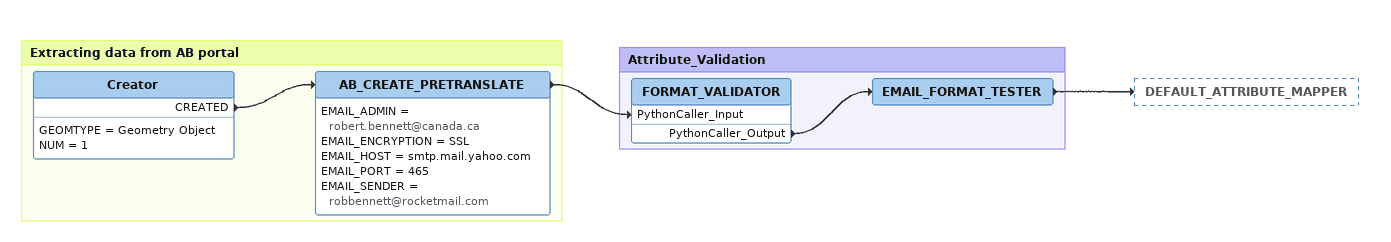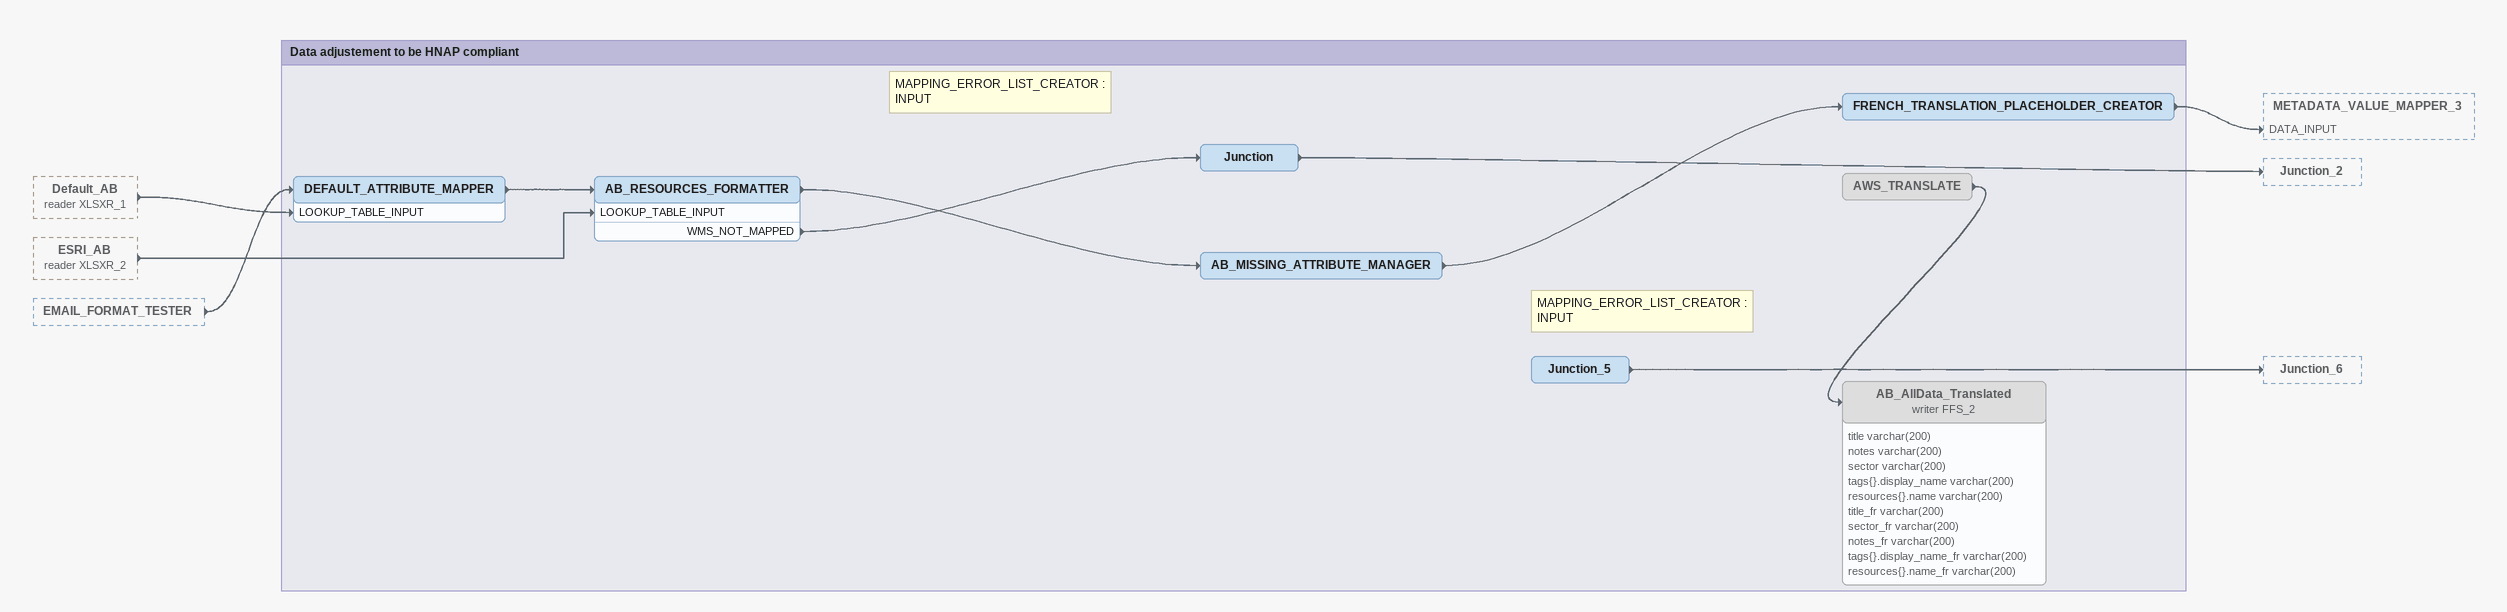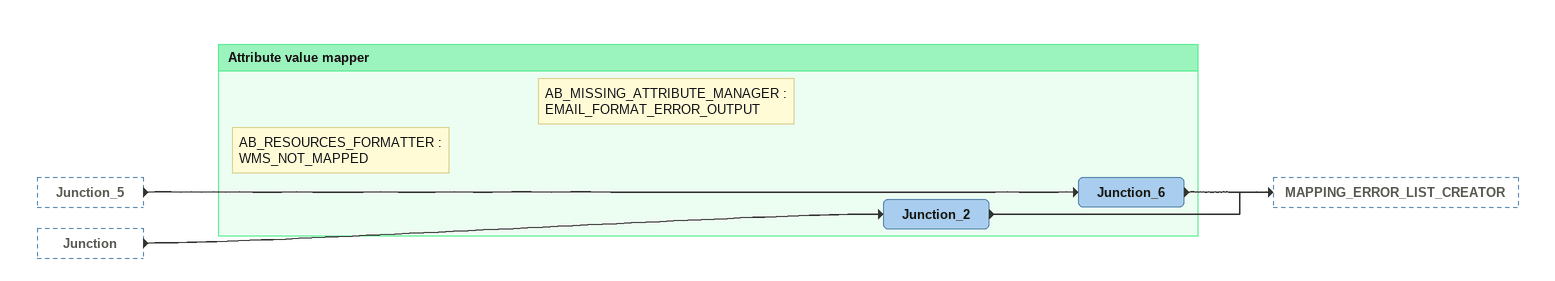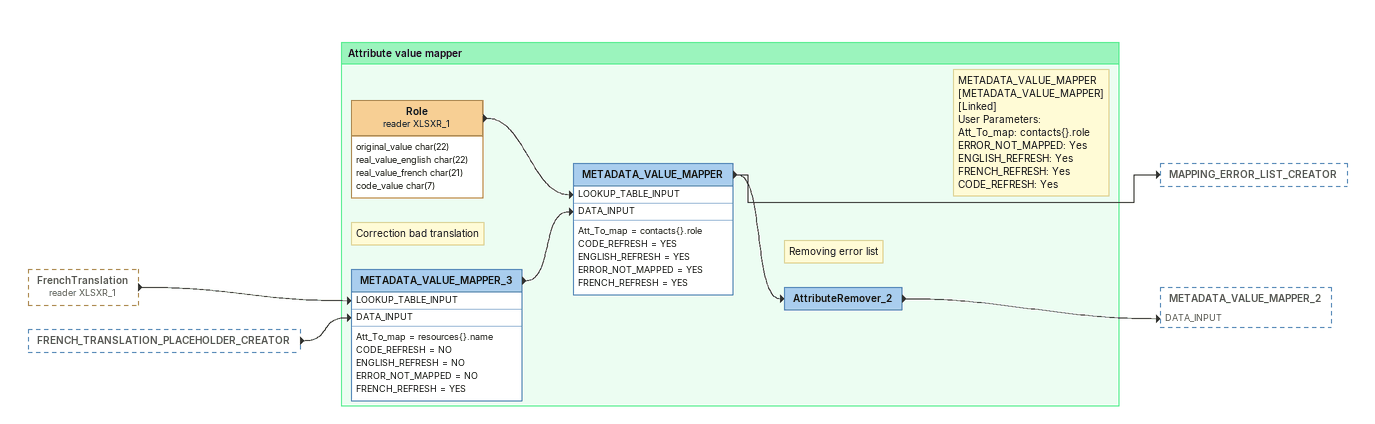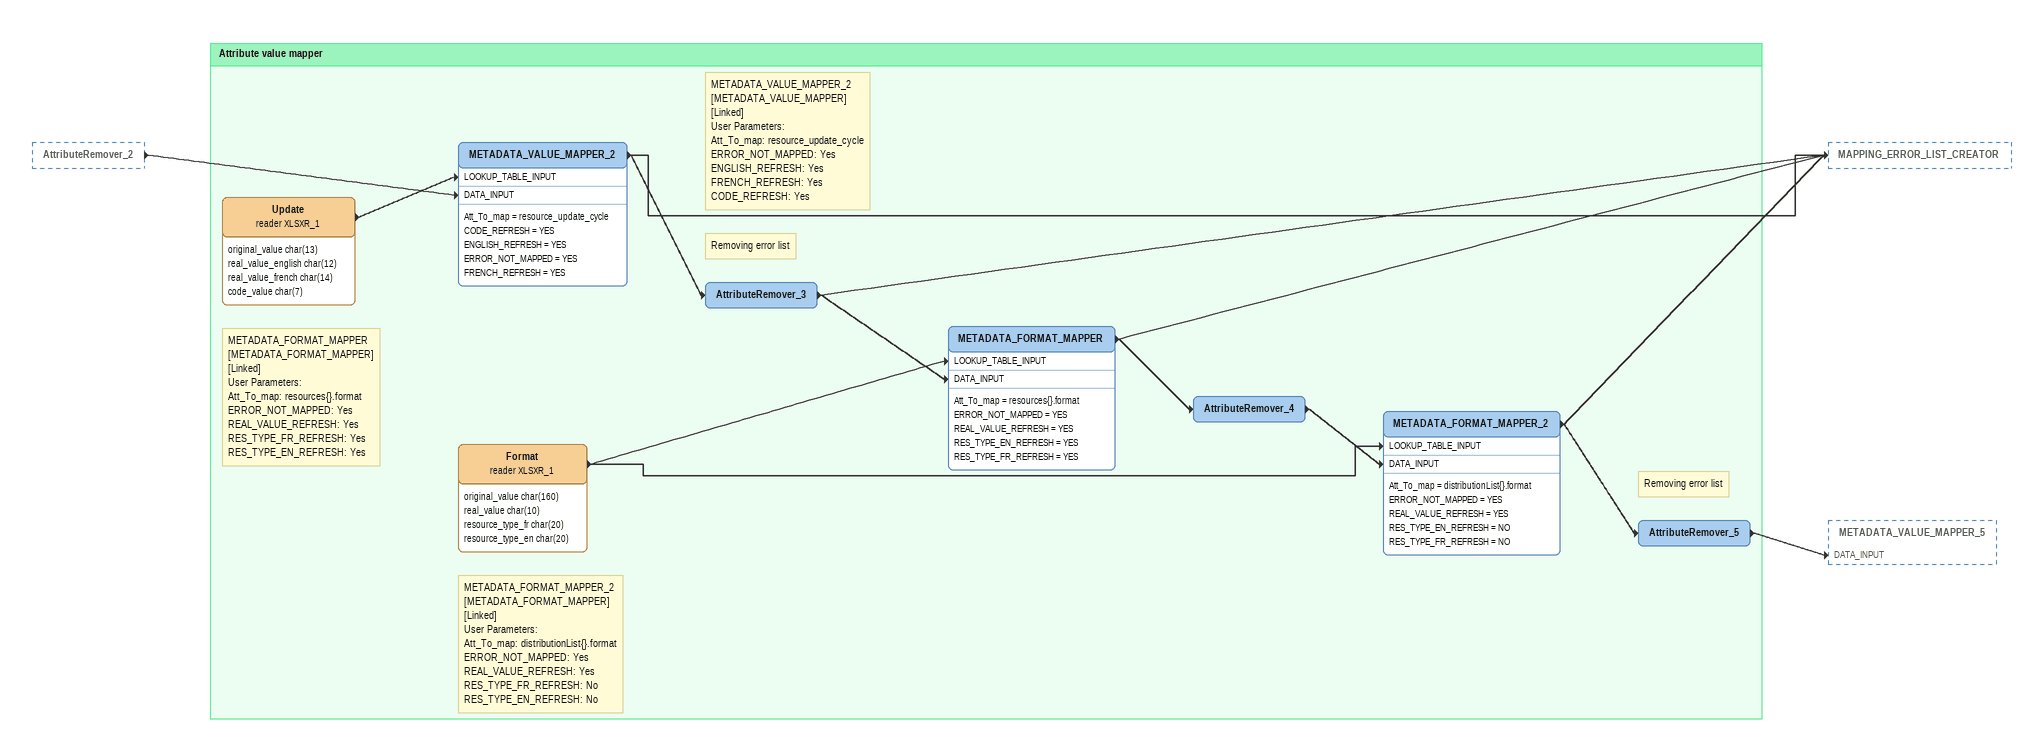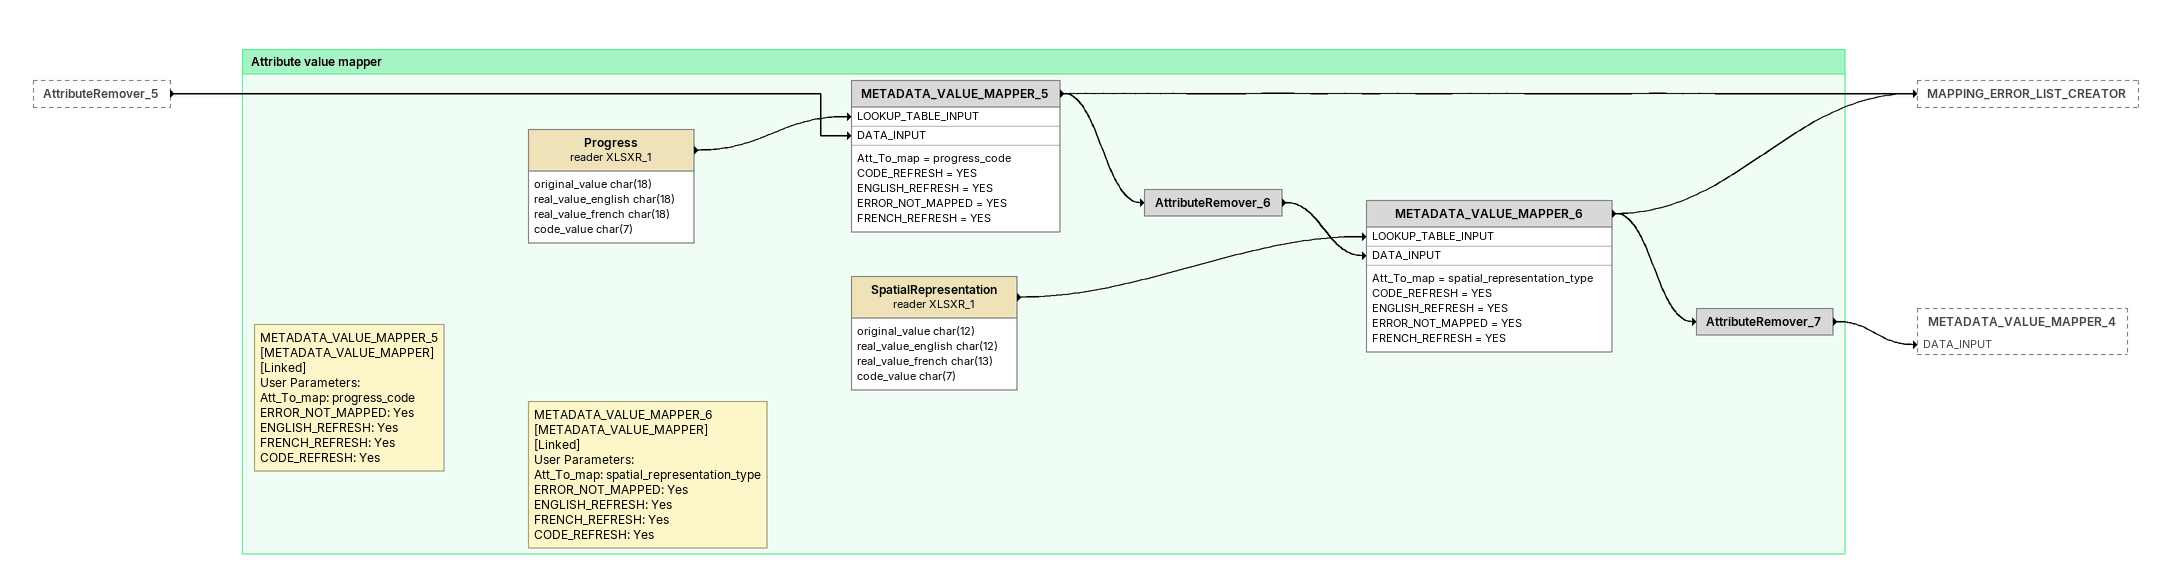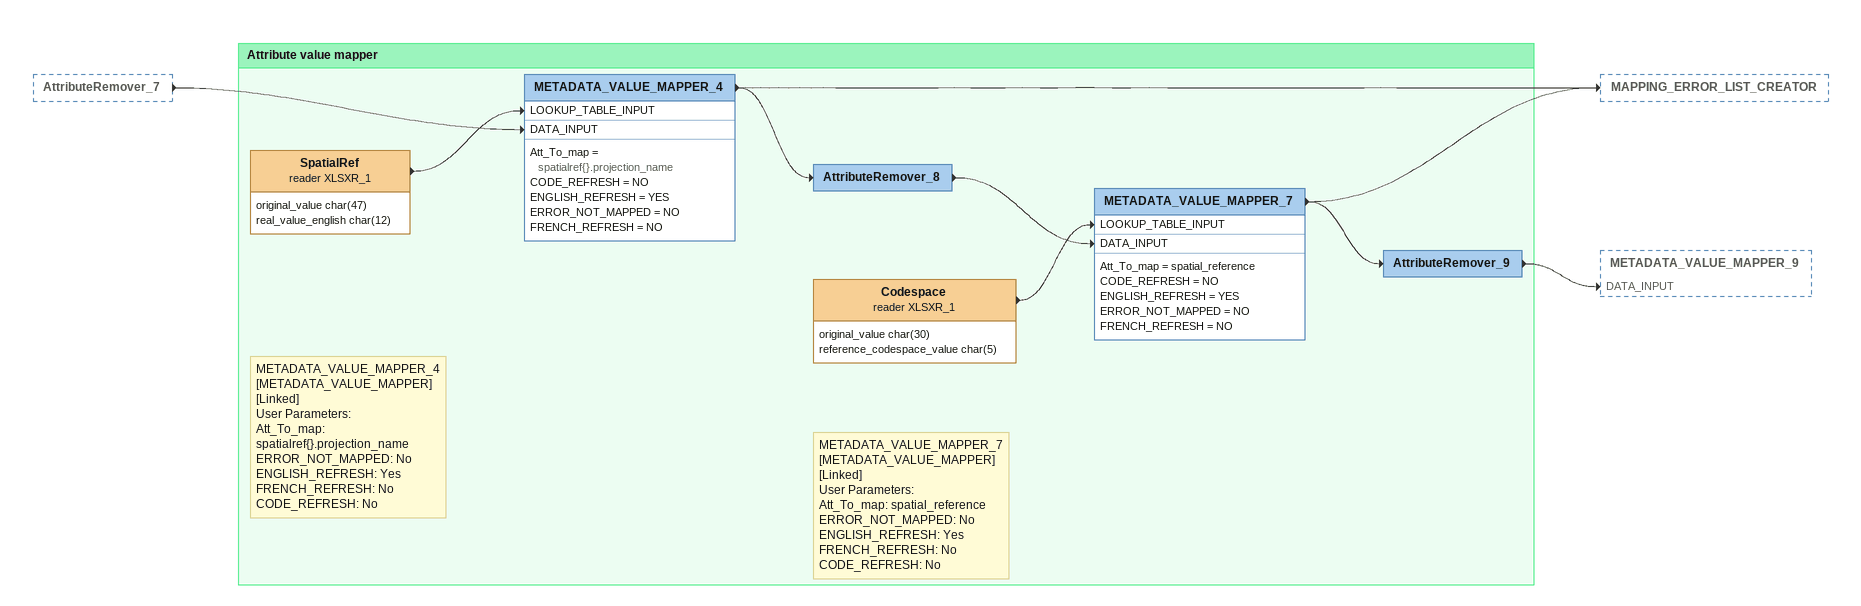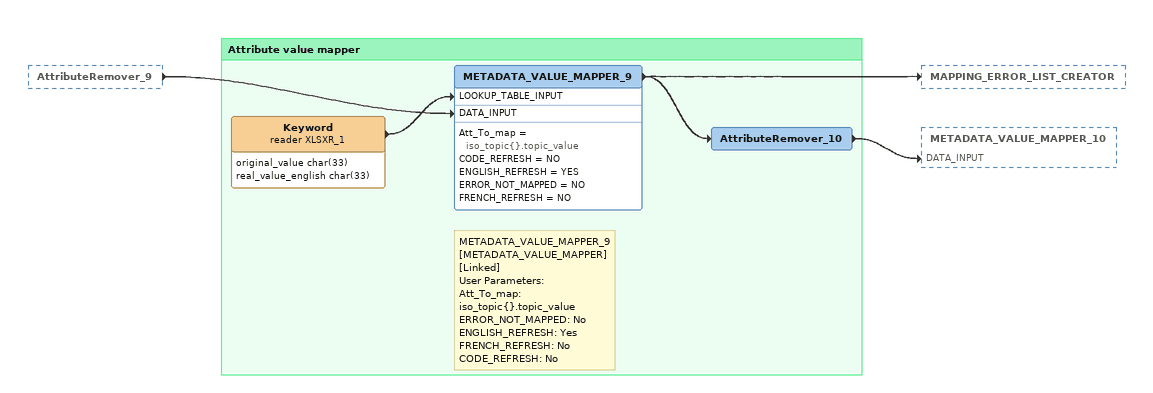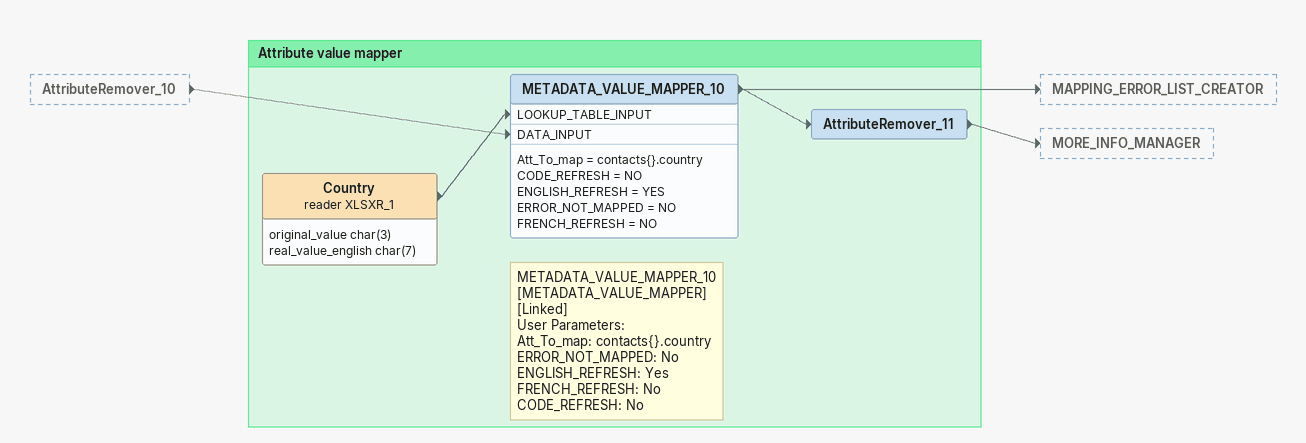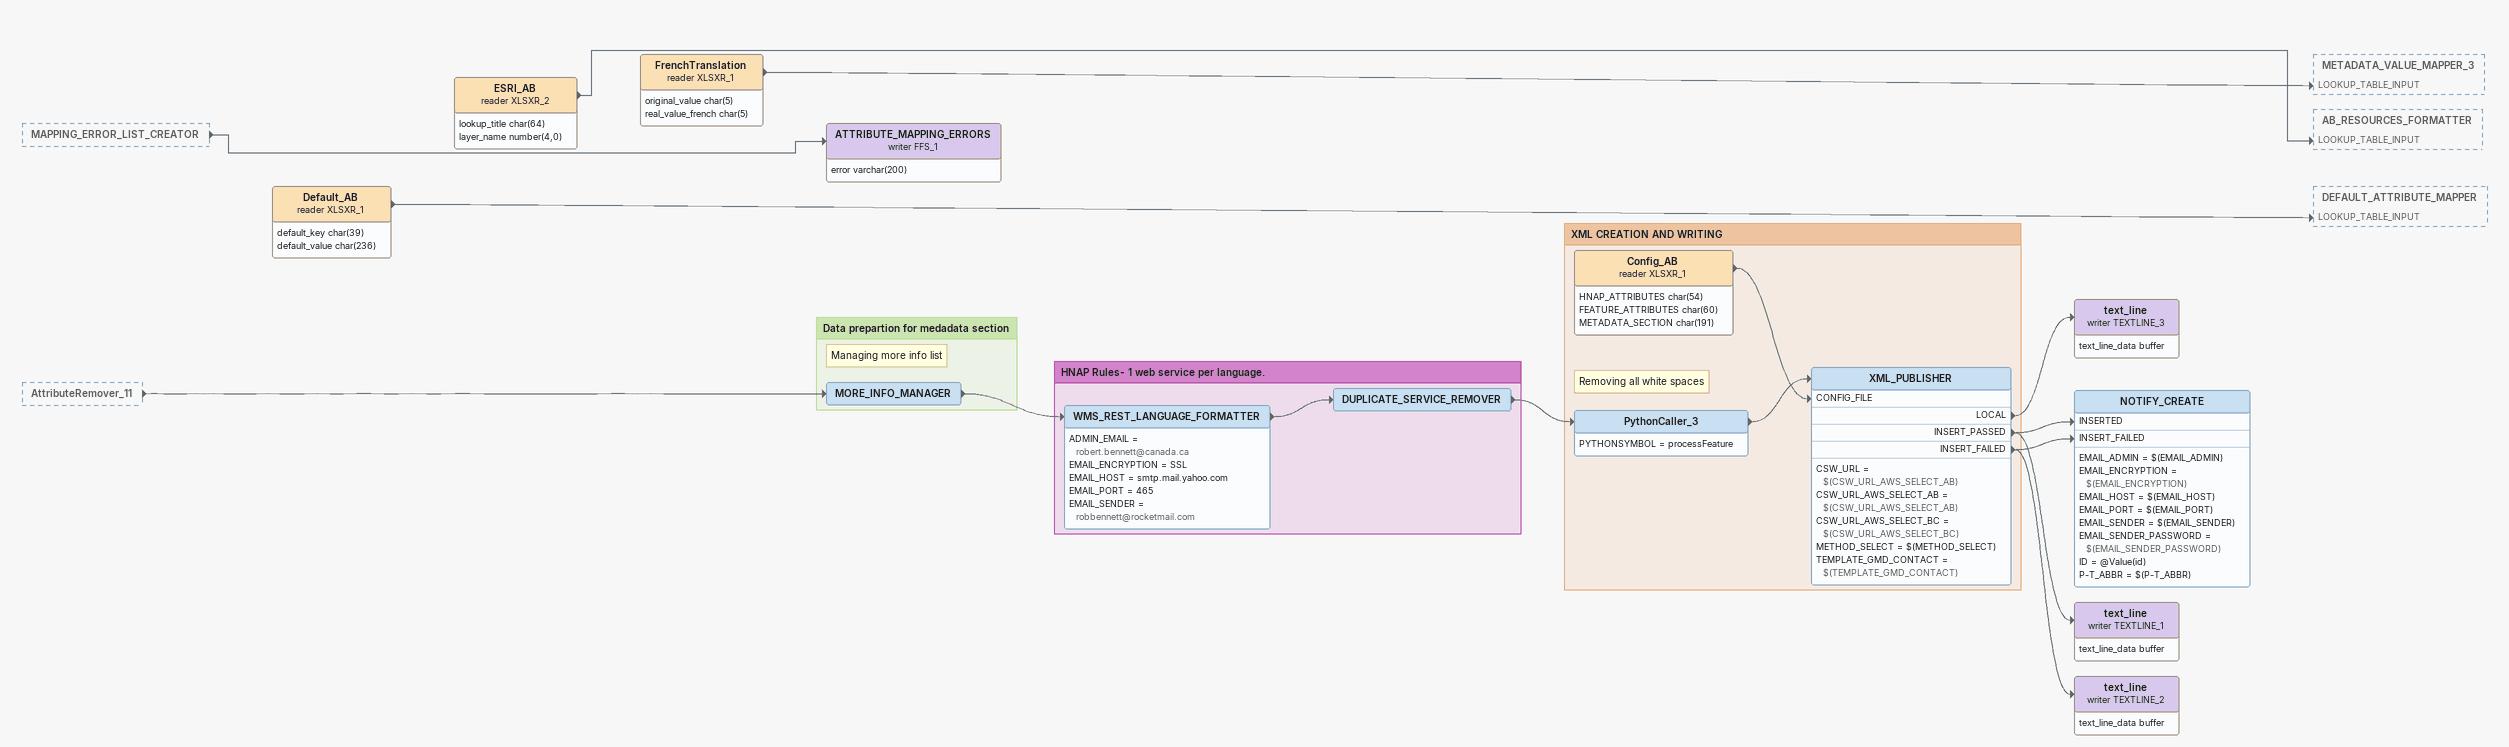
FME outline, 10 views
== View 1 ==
Bookmark: Extracting data from AB portal
Creator
    GEOMTYPE = Geometry Object
    NUM = 1
    CREATED -> AB_CREATE_PRETRANSLATE
AB_CREATE_PRETRANSLATE
    EMAIL_ADMIN = robert.bennett@canada.ca
    EMAIL_ENCRYPTION = SSL
    EMAIL_HOST = smtp.mail.yahoo.com
    EMAIL_PORT = 465
    EMAIL_SENDER = robbennett@rocketmail.com
    -> FORMAT_VALIDATOR [PythonCaller_Input]

Bookmark: Attribute_Validation
FORMAT_VALIDATOR
    PythonCaller_Output -> EMAIL_FORMAT_TESTER
EMAIL_FORMAT_TESTER
    -> DEFAULT_ATTRIBUTE_MAPPER

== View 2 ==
Default_AB (reader XLSXR_1) [outside]
    -> DEFAULT_ATTRIBUTE_MAPPER [LOOKUP_TABLE_INPUT]
ESRI_AB (reader XLSXR_2) [outside]
    -> AB_RESOURCES_FORMATTER [LOOKUP_TABLE_INPUT]
EMAIL_FORMAT_TESTER [outside]
    -> DEFAULT_ATTRIBUTE_MAPPER

Bookmark: Data adjustement to be HNAP compliant
DEFAULT_ATTRIBUTE_MAPPER
    -> AB_RESOURCES_FORMATTER
AB_RESOURCES_FORMATTER
    WMS_NOT_MAPPED -> Junction
    -> AB_MISSING_ATTRIBUTE_MANAGER
Note: MAPPING_ERROR_LIST_CREATOR : INPUT
Junction
    -> Junction_2
AB_MISSING_ATTRIBUTE_MANAGER
    -> FRENCH_TRANSLATION_PLACEHOLDER_CREATOR
FRENCH_TRANSLATION_PLACEHOLDER_CREATOR
    -> METADATA_VALUE_MAPPER_3 [DATA_INPUT]
Note: MAPPING_ERROR_LIST_CREATOR : INPUT
Junction_5
    -> Junction_6
AWS_TRANSLATE [off]
    -> AB_AllData_Translated (writer FFS_2)
AB_AllData_Translated (writer FFS_2) [off]
    attributes: title varchar(200), notes varchar(200), sector varchar(200), tags{}.display_name varchar(200), resources{}.name varchar(200), title_fr varchar(200), sector_fr varchar(200), notes_fr varchar(200), tags{}.display_name_fr varchar(200), resources{}.name_fr varchar(200)

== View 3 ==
Junction_5 [outside]
    -> Junction_6
Junction [outside]
    -> Junction_2

Bookmark: Attribute value mapper
Note: AB_RESOURCES_FORMATTER : WMS_NOT_MAPPED
Junction_2
    -> MAPPING_ERROR_LIST_CREATOR
Note: AB_MISSING_ATTRIBUTE_MANAGER : EMAIL_FORMAT_ERROR_OUTPUT
Junction_6
    -> MAPPING_ERROR_LIST_CREATOR

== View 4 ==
FrenchTranslation (reader XLSXR_1) [outside]
    -> METADATA_VALUE_MAPPER_3 [LOOKUP_TABLE_INPUT]
FRENCH_TRANSLATION_PLACEHOLDER_CREATOR [outside]
    -> METADATA_VALUE_MAPPER_3 [DATA_INPUT]

Bookmark: Attribute value mapper
Note: Correction bad translation
METADATA_VALUE_MAPPER_3
    Att_To_map = resources{}.name
    CODE_REFRESH = NO
    ENGLISH_REFRESH = NO
    ERROR_NOT_MAPPED = NO
    FRENCH_REFRESH = YES
    -> METADATA_VALUE_MAPPER [DATA_INPUT]
Role (reader XLSXR_1)
    attributes: original_value char(22), real_value_english char(22), real_value_french char(21), code_value char(7)
    -> METADATA_VALUE_MAPPER [LOOKUP_TABLE_INPUT]
Note: METADATA_VALUE_MAPPER [METADATA_VALUE_MAPPER] / [Linked] / User Parameters: / Att_To_map: contacts{}.role / ERROR_NOT_MAPPED: Yes / ENGLISH_REFRESH: Yes / FRENCH_REFRESH: Yes / CODE_REFRESH: Yes
METADATA_VALUE_MAPPER
    Att_To_map = contacts{}.role
    CODE_REFRESH = YES
    ENGLISH_REFRESH = YES
    ERROR_NOT_MAPPED = YES
    FRENCH_REFRESH = YES
    -> AttributeRemover_2
    -> MAPPING_ERROR_LIST_CREATOR
Note: Removing error list
AttributeRemover_2
    -> METADATA_VALUE_MAPPER_2 [DATA_INPUT]

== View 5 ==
AttributeRemover_2 [outside]
    -> METADATA_VALUE_MAPPER_2 [DATA_INPUT]

Bookmark: Attribute value mapper
Update (reader XLSXR_1)
    attributes: original_value char(13), real_value_english char(12), real_value_french char(14), code_value char(7)
    -> METADATA_VALUE_MAPPER_2 [LOOKUP_TABLE_INPUT]
Note: METADATA_VALUE_MAPPER_2 [METADATA_VALUE_MAPPER] / [Linked] / User Parameters: / Att_To_map: resource_update_cycle / ERROR_NOT_MAPPED: Yes / ENGLISH_REFRESH: Yes / FRENCH_REFRESH: Yes / CODE_REFRESH: Yes
METADATA_VALUE_MAPPER_2
    Att_To_map = resource_update_cycle
    CODE_REFRESH = YES
    ENGLISH_REFRESH = YES
    ERROR_NOT_MAPPED = YES
    FRENCH_REFRESH = YES
    -> MAPPING_ERROR_LIST_CREATOR
    -> AttributeRemover_3
Note: Removing error list
AttributeRemover_3
    -> MAPPING_ERROR_LIST_CREATOR
    -> METADATA_FORMAT_MAPPER [DATA_INPUT]
Format (reader XLSXR_1)
    attributes: original_value char(160), real_value char(10), resource_type_fr char(20), resource_type_en char(20)
    -> METADATA_FORMAT_MAPPER [LOOKUP_TABLE_INPUT]
    -> METADATA_FORMAT_MAPPER_2 [LOOKUP_TABLE_INPUT]
Note: METADATA_FORMAT_MAPPER [METADATA_FORMAT_MAPPER] / [Linked] / User Parameters: / Att_To_map: resources{}.format / ERROR_NOT_MAPPED: Yes / REAL_VALUE_REFRESH: Yes / RES_TYPE_FR_REFRESH: Yes / RES_TYPE_EN_REFRESH: Yes
METADATA_FORMAT_MAPPER
    Att_To_map = resources{}.format
    ERROR_NOT_MAPPED = YES
    REAL_VALUE_REFRESH = YES
    RES_TYPE_EN_REFRESH = YES
    RES_TYPE_FR_REFRESH = YES
    -> AttributeRemover_4
    -> MAPPING_ERROR_LIST_CREATOR
AttributeRemover_4
    -> METADATA_FORMAT_MAPPER_2 [DATA_INPUT]
Note: METADATA_FORMAT_MAPPER_2 [METADATA_FORMAT_MAPPER] / [Linked] / User Parameters: / Att_To_map: distributionList{}.format / ERROR_NOT_MAPPED: Yes / REAL_VALUE_REFRESH: Yes / RES_TYPE_FR_REFRESH: No / RES_TYPE_EN_REFRESH: No
METADATA_FORMAT_MAPPER_2
    Att_To_map = distributionList{}.format
    ERROR_NOT_MAPPED = YES
    REAL_VALUE_REFRESH = YES
    RES_TYPE_EN_REFRESH = NO
    RES_TYPE_FR_REFRESH = NO
    -> AttributeRemover_5
    -> MAPPING_ERROR_LIST_CREATOR
Note: Removing error list
AttributeRemover_5
    -> METADATA_VALUE_MAPPER_5 [DATA_INPUT]

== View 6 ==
AttributeRemover_5 [outside]
    -> METADATA_VALUE_MAPPER_5 [DATA_INPUT]

Bookmark: Attribute value mapper
Progress (reader XLSXR_1)
    attributes: original_value char(18), real_value_english char(18), real_value_french char(18), code_value char(7)
    -> METADATA_VALUE_MAPPER_5 [LOOKUP_TABLE_INPUT]
Note: METADATA_VALUE_MAPPER_5 [METADATA_VALUE_MAPPER] / [Linked] / User Parameters: / Att_To_map: progress_code / ERROR_NOT_MAPPED: Yes / ENGLISH_REFRESH: Yes / FRENCH_REFRESH: Yes / CODE_REFRESH: Yes
METADATA_VALUE_MAPPER_5
    Att_To_map = progress_code
    CODE_REFRESH = YES
    ENGLISH_REFRESH = YES
    ERROR_NOT_MAPPED = YES
    FRENCH_REFRESH = YES
    -> AttributeRemover_6
    -> MAPPING_ERROR_LIST_CREATOR
AttributeRemover_6
    -> METADATA_VALUE_MAPPER_6 [DATA_INPUT]
SpatialRepresentation (reader XLSXR_1)
    attributes: original_value char(12), real_value_english char(12), real_value_french char(13), code_value char(7)
    -> METADATA_VALUE_MAPPER_6 [LOOKUP_TABLE_INPUT]
Note: METADATA_VALUE_MAPPER_6 [METADATA_VALUE_MAPPER] / [Linked] / User Parameters: / Att_To_map: spatial_representation_type / ERROR_NOT_MAPPED: Yes / ENGLISH_REFRESH: Yes / FRENCH_REFRESH: Yes / CODE_REFRESH: Yes
METADATA_VALUE_MAPPER_6
    Att_To_map = spatial_representation_type
    CODE_REFRESH = YES
    ENGLISH_REFRESH = YES
    ERROR_NOT_MAPPED = YES
    FRENCH_REFRESH = YES
    -> MAPPING_ERROR_LIST_CREATOR
    -> AttributeRemover_7
AttributeRemover_7
    -> METADATA_VALUE_MAPPER_4 [DATA_INPUT]

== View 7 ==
AttributeRemover_7 [outside]
    -> METADATA_VALUE_MAPPER_4 [DATA_INPUT]

Bookmark: Attribute value mapper
SpatialRef (reader XLSXR_1)
    attributes: original_value char(47), real_value_english char(12)
    -> METADATA_VALUE_MAPPER_4 [LOOKUP_TABLE_INPUT]
Note: METADATA_VALUE_MAPPER_4 [METADATA_VALUE_MAPPER] / [Linked] / User Parameters: / Att_To_map: spatialref{}.projection_name / ERROR_NOT_MAPPED: No / ENGLISH_REFRESH: Yes / FRENCH_REFRESH: No / CODE_REFRESH: No
METADATA_VALUE_MAPPER_4
    Att_To_map = spatialref{}.projection_name
    CODE_REFRESH = NO
    ENGLISH_REFRESH = YES
    ERROR_NOT_MAPPED = NO
    FRENCH_REFRESH = NO
    -> MAPPING_ERROR_LIST_CREATOR
    -> AttributeRemover_8
AttributeRemover_8
    -> METADATA_VALUE_MAPPER_7 [DATA_INPUT]
Codespace (reader XLSXR_1)
    attributes: original_value char(30), reference_codespace_value char(5)
    -> METADATA_VALUE_MAPPER_7 [LOOKUP_TABLE_INPUT]
Note: METADATA_VALUE_MAPPER_7 [METADATA_VALUE_MAPPER] / [Linked] / User Parameters: / Att_To_map: spatial_reference / ERROR_NOT_MAPPED: No / ENGLISH_REFRESH: Yes / FRENCH_REFRESH: No / CODE_REFRESH: No
METADATA_VALUE_MAPPER_7
    Att_To_map = spatial_reference
    CODE_REFRESH = NO
    ENGLISH_REFRESH = YES
    ERROR_NOT_MAPPED = NO
    FRENCH_REFRESH = NO
    -> MAPPING_ERROR_LIST_CREATOR
    -> AttributeRemover_9
AttributeRemover_9
    -> METADATA_VALUE_MAPPER_9 [DATA_INPUT]

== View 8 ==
AttributeRemover_9 [outside]
    -> METADATA_VALUE_MAPPER_9 [DATA_INPUT]

Bookmark: Attribute value mapper
Keyword (reader XLSXR_1)
    attributes: original_value char(33), real_value_english char(33)
    -> METADATA_VALUE_MAPPER_9 [LOOKUP_TABLE_INPUT]
Note: METADATA_VALUE_MAPPER_9 [METADATA_VALUE_MAPPER] / [Linked] / User Parameters: / Att_To_map: iso_topic{}.topic_value / ERROR_NOT_MAPPED: No / ENGLISH_REFRESH: Yes / FRENCH_REFRESH: No / CODE_REFRESH: No
METADATA_VALUE_MAPPER_9
    Att_To_map = iso_topic{}.topic_value
    CODE_REFRESH = NO
    ENGLISH_REFRESH = YES
    ERROR_NOT_MAPPED = NO
    FRENCH_REFRESH = NO
    -> AttributeRemover_10
    -> MAPPING_ERROR_LIST_CREATOR
AttributeRemover_10
    -> METADATA_VALUE_MAPPER_10 [DATA_INPUT]

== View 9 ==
AttributeRemover_10 [outside]
    -> METADATA_VALUE_MAPPER_10 [DATA_INPUT]

Bookmark: Attribute value mapper
Country (reader XLSXR_1)
    attributes: original_value char(3), real_value_english char(7)
    -> METADATA_VALUE_MAPPER_10 [LOOKUP_TABLE_INPUT]
Note: METADATA_VALUE_MAPPER_10 [METADATA_VALUE_MAPPER] / [Linked] / User Parameters: / Att_To_map: contacts{}.country / ERROR_NOT_MAPPED: No / ENGLISH_REFRESH: Yes / FRENCH_REFRESH: No / CODE_REFRESH: No
METADATA_VALUE_MAPPER_10
    Att_To_map = contacts{}.country
    CODE_REFRESH = NO
    ENGLISH_REFRESH = YES
    ERROR_NOT_MAPPED = NO
    FRENCH_REFRESH = NO
    -> AttributeRemover_11
    -> MAPPING_ERROR_LIST_CREATOR
AttributeRemover_11
    -> MORE_INFO_MANAGER

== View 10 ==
MAPPING_ERROR_LIST_CREATOR [outside]
    -> ATTRIBUTE_MAPPING_ERRORS (writer FFS_1)
AttributeRemover_11 [outside]
    -> MORE_INFO_MANAGER
Default_AB (reader XLSXR_1)
    attributes: default_key char(39), default_value char(236)
    -> DEFAULT_ATTRIBUTE_MAPPER [LOOKUP_TABLE_INPUT]
ESRI_AB (reader XLSXR_2)
    attributes: lookup_title char(64), layer_name number(4,0)
    -> AB_RESOURCES_FORMATTER [LOOKUP_TABLE_INPUT]
FrenchTranslation (reader XLSXR_1)
    attributes: original_value char(5), real_value_french char(5)
    -> METADATA_VALUE_MAPPER_3 [LOOKUP_TABLE_INPUT]
ATTRIBUTE_MAPPING_ERRORS (writer FFS_1)
    attributes: error varchar(200)
text_line (writer TEXTLINE_3)
    attributes: text_line_data buffer
NOTIFY_CREATE
    EMAIL_ADMIN = $(EMAIL_ADMIN)
    EMAIL_ENCRYPTION = $(EMAIL_ENCRYPTION)
    EMAIL_HOST = $(EMAIL_HOST)
    EMAIL_PORT = $(EMAIL_PORT)
    EMAIL_SENDER = $(EMAIL_SENDER)
    EMAIL_SENDER_PASSWORD = $(EMAIL_SENDER_PASSWORD)
    ID = @Value(id)
    P-T_ABBR = $(P-T_ABBR)
text_line (writer TEXTLINE_1)
    attributes: text_line_data buffer
text_line (writer TEXTLINE_2)
    attributes: text_line_data buffer

Bookmark: Data prepartion for medadata section
Note: Managing more info list
MORE_INFO_MANAGER
    -> WMS_REST_LANGUAGE_FORMATTER

Bookmark: HNAP Rules- 1 web service per language.
WMS_REST_LANGUAGE_FORMATTER
    ADMIN_EMAIL = robert.bennett@canada.ca
    EMAIL_ENCRYPTION = SSL
    EMAIL_HOST = smtp.mail.yahoo.com
    EMAIL_PORT = 465
    EMAIL_SENDER = robbennett@rocketmail.com
    -> DUPLICATE_SERVICE_REMOVER
DUPLICATE_SERVICE_REMOVER
    -> PythonCaller_3

Bookmark: XML CREATION AND WRITING
Note: Removing all white spaces
PythonCaller_3
    PYTHONSYMBOL = processFeature
    -> XML_PUBLISHER
Config_AB (reader XLSXR_1)
    attributes: HNAP_ATTRIBUTES char(54), FEATURE_ATTRIBUTES char(60), METADATA_SECTION char(191)
    -> XML_PUBLISHER [CONFIG_FILE]
XML_PUBLISHER
    CSW_URL = $(CSW_URL_AWS_SELECT_AB)
    CSW_URL_AWS_SELECT_AB = $(CSW_URL_AWS_SELECT_AB)
    CSW_URL_AWS_SELECT_BC = $(CSW_URL_AWS_SELECT_BC)
    METHOD_SELECT = $(METHOD_SELECT)
    TEMPLATE_GMD_CONTACT = $(TEMPLATE_GMD_CONTACT)
    LOCAL -> text_line (writer TEXTLINE_3)
    INSERT_PASSED -> NOTIFY_CREATE [INSERTED]
    INSERT_PASSED -> text_line (writer TEXTLINE_1)
    INSERT_FAILED -> NOTIFY_CREATE [INSERT_FAILED]
    INSERT_FAILED -> text_line (writer TEXTLINE_2)
